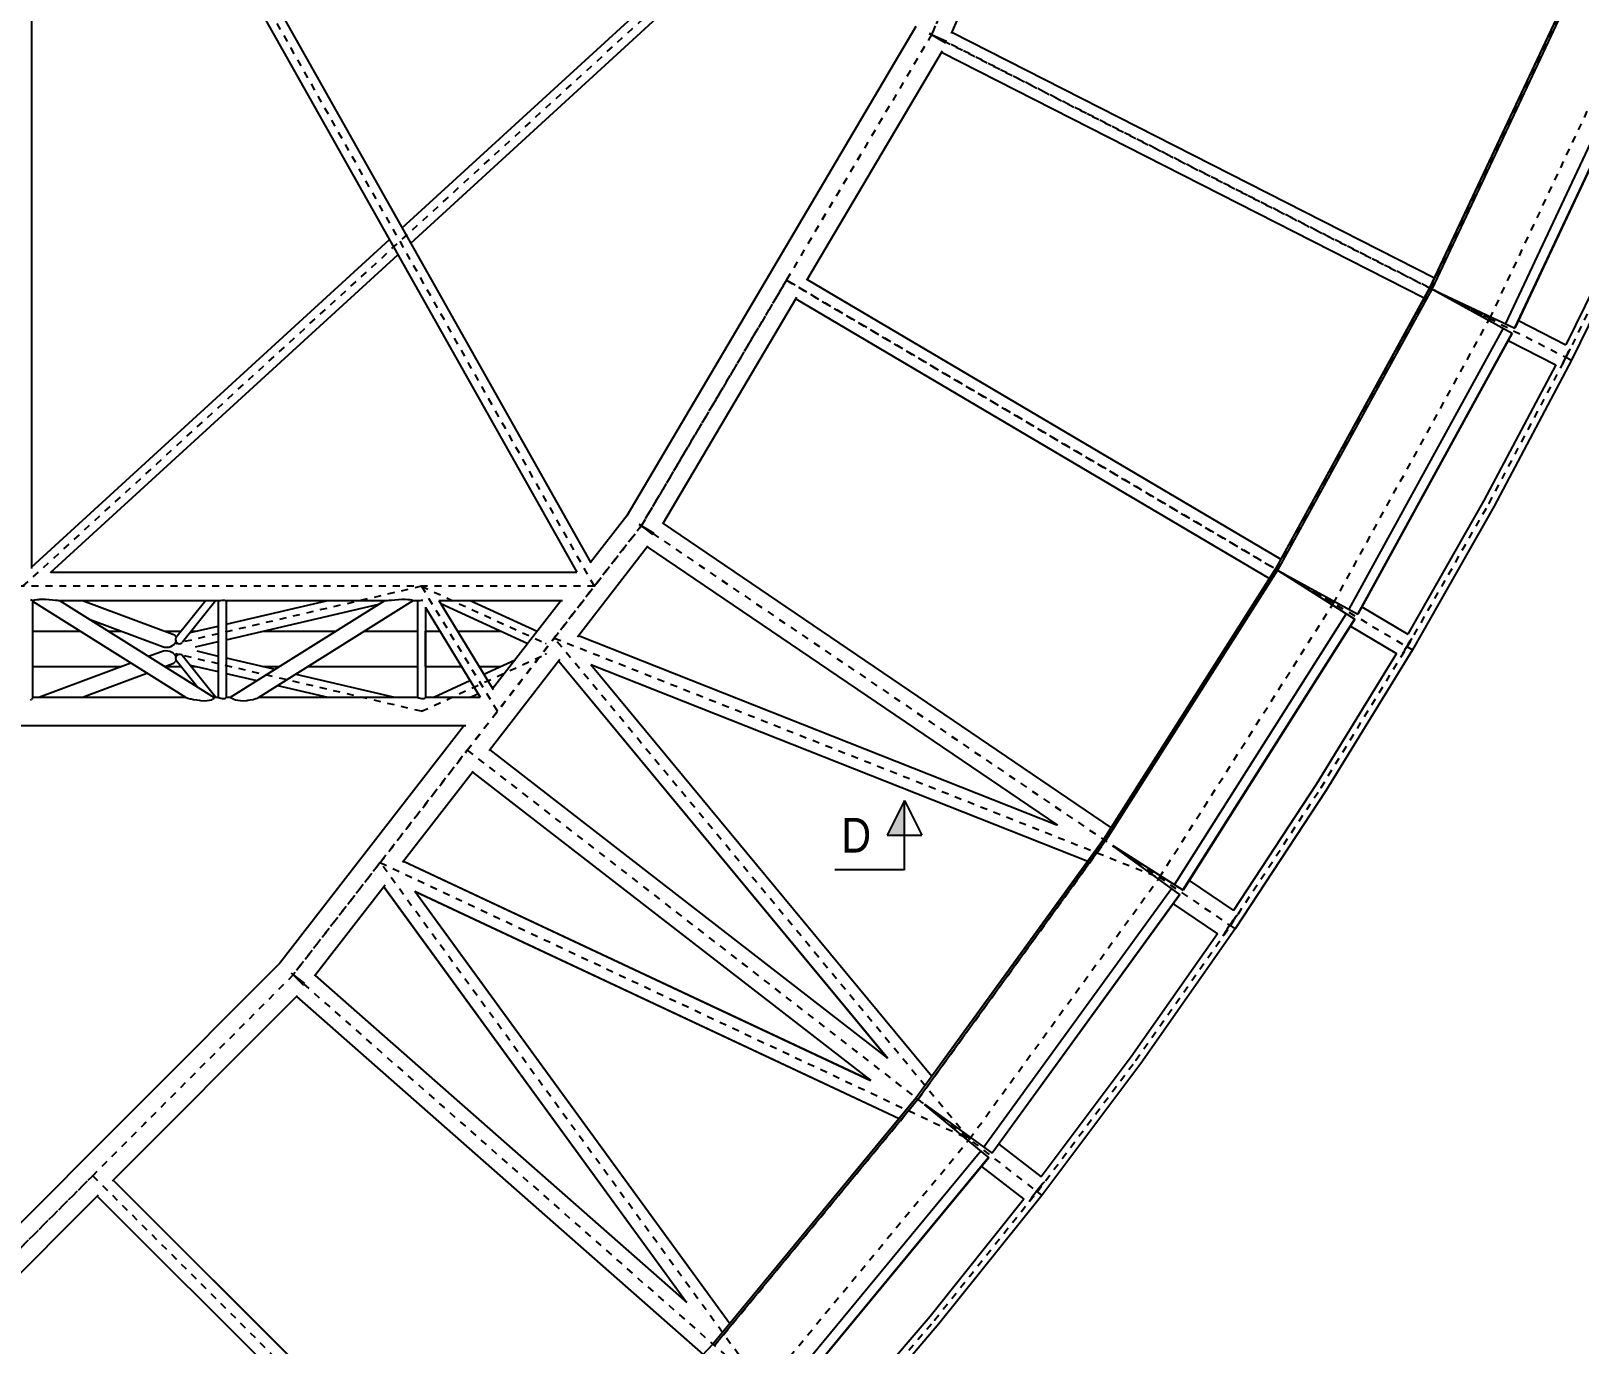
# Model space of a CAD drawing. Header units: millimetres. Extents: x 149919 to 150445, y 136651 to 136866.
# Drawn here: x 150410.96 to 150433.24, y 136682.97 to 136701.87 of the extents above; entities that cross this region are included whole.
import ezdxf

# ---------------------------------------------------------------- set-up
doc = ezdxf.new("R2010")
doc.units = ezdxf.units.MM
doc.header["$LTSCALE"] = 0.25
doc.linetypes.add('CENTER', pattern=[50.8, 31.75, -6.35, 6.35, -6.35])
doc.linetypes.add('XKITLINE00', pattern=[0])
doc.styles.add('ARIAL', font='arial.ttf')

# ---------------------------------------------------------------- blocks, each defined once
blk = doc.blocks.new('çatıı')
at = {"color": 8, "linetype": 'CENTER'}
for p, q in [((28538.4, 5903.8), (28210.8, 5144.6)), ((28538.4, 5903.8), (28210.8, 5144.6)), ((27725.5, 4350.3), (26903.1, 5810.3)), ((26903.1, 4350.3), (28498.3, 5810.3)), ((28374.6, 5524.2), (28210.8, 5144.6)), ((28930.7, 4778.2), (29128.3, 5198.9)), ((29014.3, 4735.7), (29214.4, 5161.8)), ((28210.8, 5144.6), (27793, 4437.5)), ((28210.8, 5144.6), (27793, 4437.5)), ((28210.8, 5144.6), (28001.9, 4791)), ((29014.3, 4735.7), (28210.8, 5144.6)), ((28210.8, 5144.6), (29124.3, 4679.7)), ((29124.3, 4679.7), (29229.5, 4894.7)), ((28001.9, 4791), (27793, 4437.5)), ((28789.2, 4325.9), (28001.9, 4791)), ((28001.9, 4791), (28895.5, 4263.1)), ((28708.5, 4373.6), (28930.7, 4778.2)), ((28789.2, 4325.9), (29014.3, 4735.7)), ((29013.2, 4469.6), (29124.3, 4679.7)), ((28895.5, 4263.1), (29013.2, 4469.6)), ((27793, 4437.5), (27292.1, 3790.9)), ((27793, 4437.5), (27292.1, 3790.9)), ((27667.8, 4275.8), (27793, 4437.5)), ((27793, 4437.5), (28538.8, 3931)), ((27793, 4437.5), (28641, 3861.7)), ((28461.3, 3983.7), (28708.5, 4373.6)), ((27725.5, 4350.3), (26261.4, 4350.3)), ((27476.6, 4350.3), (27123.8, 4267.8)), ((27476.6, 4350.3), (27655.8, 4267.8)), ((27476.6, 4350.3), (27586, 4170.3)), ((28538.8, 3931), (28789.2, 4325.9)), ((27542.6, 4114.2), (27667.8, 4275.8)), ((27667.8, 4275.8), (28538.8, 3931)), ((28265.3, 3554.2), (27667.8, 4275.8)), ((27667.8, 4275.8), (28538.8, 3931)), ((28265.3, 3554.2), (27667.8, 4275.8)), ((27667.8, 4275.8), (27667.8, 4275.8)), ((28771.4, 4060.4), (28895.5, 4263.1)), ((27476.6, 4170.3), (27123.8, 4252.8)), ((27476.6, 4170.3), (27655.8, 4252.8)), ((27417.3, 3952.5), (27542.6, 4114.2)), ((27542.6, 4114.2), (28265.3, 3554.2)), ((27542.6, 4114.2), (28362.9, 3478.5)), ((28641, 3861.7), (28771.4, 4060.4)), ((28191.2, 3611.6), (28461.3, 3983.7)), ((27417.3, 3952.5), (27292.1, 3790.9)), ((27417.3, 3952.5), (28265.3, 3554.2)), ((27968.7, 3195.2), (27417.3, 3952.5)), ((27417.3, 3952.5), (28265.3, 3554.2)), ((27968.7, 3195.2), (27417.3, 3952.5)), ((28265.3, 3554.2), (28538.8, 3931)), ((28505, 3667.9), (28641, 3861.7)), ((27292.1, 3790.9), (26714.9, 3212.6)), ((27292.1, 3790.9), (26714.9, 3212.6)), ((27292.1, 3790.9), (27003.5, 3501.7)), ((27292.1, 3790.9), (27968.7, 3195.2)), ((27292.1, 3790.9), (28061.4, 3113.6)), ((28362.9, 3478.5), (28505, 3667.9)), ((27898.4, 3257.1), (28191.2, 3611.6)), ((27968.7, 3195.2), (28265.3, 3554.2)), ((27003.5, 3501.7), (26714.9, 3212.6)), ((27003.5, 3501.7), (27650.6, 2855.9)), ((27003.5, 3501.7), (27738, 2768.6)), ((28215, 3293.7), (28362.9, 3478.5)), ((28061.4, 3113.6), (28215, 3293.7))]:
    blk.add_line(p, q, dxfattribs=at)
at = {"color": 8, "linetype": 'XKITLINE00'}
for p, q in [((26928.5, 5790), (27720.5, 4384)), ((27448.8, 4866.3), (28458.1, 5790)), ((26915.2, 5765.5), (26915.2, 4375.8)), ((26915.2, 5763.8), (27700.2, 4370.4)), ((27461.1, 4844.5), (28441.8, 5742.1)), ((28392.3, 5501), (28239.2, 5146.2)), ((29125.2, 5200.3), (28927.7, 4779.8)), ((29125.3, 5200.1), (28927.9, 4779.8)), ((29128.3, 5198.9), (28930.7, 4778.2)), ((28188.1, 5156.1), (27772, 4451.8)), ((28239.9, 5147.9), (28934.6, 4794.4)), ((28239.9, 5147.9), (28934.6, 4794.4)), ((29234.4, 5149.1), (29036.9, 4728.4)), ((28207.2, 5146.2), (28232.4, 5135.3)), ((28207.4, 5146.6), (28231, 5132.6)), ((28215.1, 5142.7), (28214.8, 5142.2)), ((28215.2, 5142.7), (28215, 5142.1)), ((29247.5, 5143), (29049.9, 4722.3)), ((29247.9, 5142.8), (29050.3, 4722.1)), ((28226.2, 5120.7), (28031, 4790.4)), ((28225.3, 5119.1), (28920, 4765.6)), ((28225.3, 5119.1), (28920, 4765.6)), ((29221.9, 4898.3), (29123.9, 4698)), ((29237.1, 4891.1), (29131.8, 4675.9)), ((26915.2, 4377.9), (27430.4, 4849.4)), ((26942.8, 4370.2), (27442.6, 4827.6)), ((28032, 4792), (28713.4, 4389.4)), ((28032, 4792), (28713.4, 4389.5)), ((28927.7, 4779.8), (28705.6, 4375.3)), ((28927.8, 4779.6), (28705.8, 4375.3)), ((28930.7, 4778.2), (28708.5, 4373.6)), ((28927.8, 4779.6), (29050.3, 4722.1)), ((28927.9, 4779.8), (29046.5, 4714.6)), ((28016.6, 4765.9), (27823.7, 4439.5)), ((28015.6, 4764.2), (28697, 4361.7)), ((28015.6, 4764.2), (28697, 4361.6)), ((29055.4, 4732.9), (29123.9, 4698)), ((29033.5, 4721.8), (28811.3, 4317.1)), ((29046.1, 4714.9), (28823.9, 4310.2)), ((29046.5, 4714.6), (28824.3, 4310)), ((29040.8, 4704.1), (29109.3, 4669.3)), ((29123.4, 4680.2), (29122, 4677.4)), ((29123.5, 4680.2), (29122.1, 4677.5)), ((29124.9, 4683), (29123.4, 4680.2)), ((29124.9, 4682.9), (29123.5, 4680.2)), ((29123.5, 4680.2), (29131.8, 4675.9)), ((29123.5, 4680.2), (29131.8, 4675.9)), ((29126.3, 4685.7), (29124.9, 4683)), ((29126.2, 4685.5), (29124.9, 4682.9)), ((29127.5, 4687.8), (29126.2, 4685.5)), ((29127.7, 4688.1), (29126.3, 4685.7)), ((29128.7, 4689.9), (29127.5, 4687.8)), ((29128.9, 4690.2), (29127.7, 4688.1)), ((29129.7, 4691.5), (29128.7, 4689.9)), ((29129.9, 4692), (29128.9, 4690.2)), ((29129.8, 4691.7), (29129.7, 4691.5)), ((29130.1, 4692.2), (29129.9, 4692)), ((29109.3, 4669.3), (29005.9, 4473.7)), ((29131.8, 4675.9), (29020.6, 4465.6)), ((29117.7, 4668), (29117.6, 4667.7)), ((29118.5, 4669.9), (29117.7, 4668)), ((29118, 4668.4), (29117.9, 4668.3)), ((29118.7, 4670.2), (29118, 4668.4)), ((29119.5, 4672.1), (29118.5, 4669.9)), ((29119.7, 4672.4), (29118.7, 4670.2)), ((29120.7, 4674.6), (29119.5, 4672.1)), ((29120.8, 4674.8), (29119.7, 4672.4)), ((29122, 4677.4), (29120.7, 4674.6)), ((29122.1, 4677.5), (29120.8, 4674.8)), ((29005.9, 4473.7), (28896.3, 4281.3)), ((29020.6, 4465.6), (28902.8, 4258.8)), ((27772, 4451.8), (27720.1, 4384.7)), ((27789.6, 4439.5), (27810.9, 4426.9)), ((27789.9, 4439.9), (27809.4, 4424.8)), ((27798, 4434.6), (27797.6, 4434)), ((27798.3, 4434.4), (27797.9, 4433.8)), ((27824.4, 4440.7), (28469.4, 4002.7)), ((27802.5, 4408.2), (27701, 4277.2)), ((27801.7, 4407.1), (28391.9, 4006.3)), ((26943.3, 4370.6), (27700.1, 4370.6)), ((28705.6, 4375.3), (28458.5, 3985.6)), ((28705.7, 4375.1), (28458.7, 3985.6)), ((28708.5, 4373.6), (28461.3, 3983.7)), ((28705.7, 4375.1), (28824.3, 4310)), ((28705.8, 4375.3), (28820.1, 4302.8)), ((26913.9, 4331.3), (26915.4, 4330.6)), ((26915.4, 4330.6), (26915.8, 4330.3)), ((26915.8, 4330.3), (26916.4, 4330.1)), ((26916.4, 4330), (26917.9, 4330.2)), ((26916.4, 4330.1), (26916.4, 4330)), ((26916.4, 4330), (26916.7, 4329)), ((26916.4, 4330), (26916.4, 4330)), ((26916.7, 4329), (26916.7, 4189.8)), ((26916.7, 4328.8), (27137.1, 4190.5)), ((26917.9, 4330.2), (26918.9, 4330.3)), ((26918.9, 4330.3), (26920.2, 4330.6)), ((26920.2, 4330.6), (26923.2, 4331.1)), ((26923.2, 4331.1), (26925.7, 4331.3)), ((26925.7, 4331.3), (26926.8, 4331.5)), ((26926.8, 4331.5), (26931, 4331.7)), ((26931, 4331.7), (26935.7, 4331.6)), ((26935.7, 4331.6), (26940.2, 4331.3)), ((26940.2, 4331.3), (26940.7, 4331.3)), ((26940.7, 4331.3), (26945.4, 4330.9)), ((26945.4, 4330.9), (26949.8, 4330.4)), ((26949.8, 4330.4), (26950.4, 4330.3)), ((26950.4, 4330.3), (26953, 4330.1)), ((26953, 4330.1), (26954.8, 4329.9)), ((26953.9, 4330), (27187.2, 4330)), ((26954.3, 4329.9), (26954.5, 4330)), ((26954.8, 4329.9), (26955.1, 4329.9)), ((26955.1, 4329.9), (26955.4, 4330)), ((26955.9, 4330), (27178.5, 4190.3)), ((26988.6, 4330), (27119, 4281.2)), ((27166.3, 4330), (27123.3, 4276.3)), ((27180.9, 4330), (27132.6, 4269.6)), ((27184.2, 4330), (27184.2, 4190.5)), ((27185.1, 4330), (27185.2, 4330)), ((27185.2, 4330), (27186.2, 4329.9)), ((27185.6, 4330), (27186.4, 4329.9)), ((27186.2, 4329.9), (27186.5, 4329.9)), ((27186.5, 4329.9), (27188.1, 4330)), ((27188.1, 4330), (27189.9, 4330.1)), ((27189.9, 4330.1), (27191.6, 4330.1)), ((27191.6, 4330.1), (27193.2, 4330.1)), ((27193.2, 4330.1), (27194.5, 4330)), ((27194.2, 4330), (27427.9, 4330)), ((27194.5, 4330), (27194.8, 4329.9)), ((27194.7, 4329.9), (27194.9, 4329.9)), ((27194.8, 4329.9), (27195.3, 4329.9)), ((27194.9, 4329.9), (27195, 4330)), ((27195.3, 4329.9), (27195.4, 4330)), ((27195.6, 4295.8), (27341.7, 4330)), ((27195.6, 4330), (27195.6, 4190.2)), ((27195.6, 4273.3), (27415.4, 4324.7)), ((27201.6, 4190.5), (27423.8, 4330)), ((27241.9, 4190.1), (27464.8, 4330)), ((27425.6, 4330), (27426.4, 4329.9)), ((27426.4, 4329.9), (27426.8, 4329.9)), ((27426.6, 4330), (27427.2, 4329.9)), ((27426.8, 4329.9), (27429.5, 4330.1)), ((27429.5, 4330.1), (27432.5, 4330.3)), ((27432.5, 4330.3), (27433.5, 4330.4)), ((27433.5, 4330.4), (27438.4, 4330.9)), ((27438.4, 4330.9), (27443.5, 4331.3)), ((27443.5, 4331.3), (27448.6, 4331.6)), ((27448.6, 4331.6), (27453.2, 4331.7)), ((27453.2, 4331.7), (27457, 4331.4)), ((27457, 4331.4), (27457.8, 4331.3)), ((27457.8, 4331.3), (27460.1, 4331.1)), ((27460.1, 4331.1), (27462.4, 4330.6)), ((27462.4, 4330.6), (27463.1, 4330.3)), ((27463.1, 4330.3), (27463.9, 4330.2)), ((27463.9, 4330.2), (27464.6, 4329.9)), ((27464.5, 4330), (27474, 4330)), ((27464.6, 4329.9), (27464.8, 4330)), ((27464.6, 4329.9), (27464.6, 4329.9)), ((27470.9, 4330), (27470.9, 4190.5)), ((27471.9, 4330), (27472, 4330)), ((27472, 4330), (27473, 4329.9)), ((27472.4, 4330), (27473.2, 4329.9)), ((27473, 4329.9), (27473.3, 4329.9)), ((27473.3, 4329.9), (27474.9, 4330)), ((27474.9, 4330), (27476.6, 4330.1)), ((27476.6, 4330.1), (27478.4, 4330.1)), ((27478.4, 4330.1), (27478.6, 4330.1)), ((27501.5, 4330), (27679.8, 4330)), ((27501.8, 4330), (27579.8, 4201.6)), ((27504.6, 4325.4), (27629.5, 4267.8)), ((27546.9, 4330), (27643.2, 4285.6)), ((27677.6, 4330), (27579.1, 4202.8)), ((26999.9, 4302.4), (27104, 4263.5)), ((27482.3, 4320.3), (27482.3, 4190.2)), ((27482.3, 4319.9), (27561, 4190.5)), ((28807.6, 4310.8), (28560.3, 3920.9)), ((28819.7, 4303.1), (28572.5, 3913.2)), ((28820.1, 4302.8), (28572.9, 3912.9)), ((28830.1, 4320.5), (28896.3, 4281.4)), ((26916.7, 4285.7), (26985.5, 4285.7)), ((27026.5, 4285.7), (27044.6, 4285.7)), ((27107.2, 4285.7), (27130.8, 4285.7)), ((27119, 4281.2), (27121, 4280.2)), ((27121, 4280.2), (27121.7, 4279.5)), ((27121.7, 4279.5), (27122.5, 4278.8)), ((27122.5, 4278.8), (27123.5, 4277.1)), ((27143.8, 4283.7), (27184.2, 4293.1)), ((27145.4, 4285.7), (27152.2, 4285.7)), ((27248.4, 4285.7), (27353.2, 4285.7)), ((27394.2, 4285.7), (27470.9, 4285.7)), ((27482.3, 4285.7), (27503.1, 4285.7)), ((27528.7, 4285.7), (27590.7, 4285.7)), ((27643.1, 4285.7), (27643.3, 4285.7)), ((27702.7, 4279.4), (28391, 4006.9)), ((27702.7, 4279.4), (28390.9, 4006.9)), ((28813.7, 4292.7), (28879.9, 4253.6)), ((27084, 4249.6), (27102.5, 4256.5)), ((27102.5, 4256.5), (27105.5, 4257.4)), ((27104, 4263.5), (27107, 4262.7)), ((27105.5, 4257.4), (27108.7, 4257.7)), ((27107, 4262.7), (27110.1, 4262.4)), ((27108.7, 4257.7), (27111.8, 4257.5)), ((27110.1, 4262.4), (27113.1, 4262.7)), ((27111.8, 4257.5), (27114.7, 4256.8)), ((27113.1, 4262.7), (27115.9, 4263.5)), ((27114.7, 4256.8), (27117.3, 4255.5)), ((27115.9, 4263.5), (27118.4, 4264.8)), ((27118.4, 4264.8), (27119.9, 4266)), ((27119.9, 4266), (27120.5, 4266.5)), ((27122.1, 4268.5), (27120.5, 4266.5)), ((27122.8, 4269.8), (27122.1, 4268.5)), ((27122.8, 4275.2), (27122.7, 4273.7)), ((27122.7, 4273.7), (27122.7, 4273.4)), ((27122.7, 4273.4), (27122.9, 4271.9)), ((27123, 4275.5), (27122.8, 4275.2)), ((27123.2, 4270.6), (27122.8, 4269.8)), ((27122.9, 4271.9), (27123.2, 4270.7)), ((27123.3, 4276.3), (27123, 4275.5)), ((27123.2, 4270.7), (27123.3, 4270.5)), ((27123.3, 4270.5), (27123.5, 4270.1)), ((27123.5, 4277.1), (27123.5, 4276.7)), ((27123.5, 4276.7), (27123.5, 4276.6)), ((27123.5, 4270.1), (27123.7, 4269.9)), ((27123.7, 4269.9), (27124.7, 4268.8)), ((27124.7, 4268.8), (27126.3, 4268)), ((27126.3, 4268), (27128, 4267.6)), ((27128, 4267.6), (27129.8, 4267.8)), ((27129.8, 4267.8), (27131.3, 4268.5)), ((27131.3, 4268.5), (27132.6, 4269.6)), ((27151.3, 4263), (27184.2, 4270.6)), ((27153.1, 4257.2), (27184.2, 4249.9)), ((28902.8, 4258.8), (28778.5, 4055.9)), ((28890.3, 4255.8), (28889.1, 4253.6)), ((28890.4, 4256), (28889.3, 4253.9)), ((28891.6, 4258.2), (28890.3, 4255.8)), ((28891.7, 4258.4), (28890.4, 4256)), ((28893.1, 4260.9), (28891.6, 4258.2)), ((28893.2, 4260.9), (28891.7, 4258.4)), ((28894.7, 4263.6), (28893.1, 4260.9)), ((28894.7, 4263.6), (28893.2, 4260.9)), ((28896.3, 4266.3), (28894.7, 4263.6)), ((28896.3, 4266.2), (28894.7, 4263.6)), ((28894.7, 4263.6), (28902.8, 4258.8)), ((28894.7, 4263.6), (28902.8, 4258.8)), ((28897.9, 4268.9), (28896.3, 4266.3)), ((28897.8, 4268.7), (28896.3, 4266.2)), ((28899.3, 4271), (28897.8, 4268.7)), ((28899.4, 4271.2), (28897.9, 4268.9)), ((28900.6, 4272.9), (28899.3, 4271)), ((28900.7, 4273.3), (28899.4, 4271.2)), ((28901.7, 4274.5), (28900.6, 4272.9)), ((28901.9, 4274.9), (28900.7, 4273.3)), ((28901.8, 4274.7), (28901.7, 4274.5)), ((28902.1, 4275.2), (28901.9, 4274.9)), ((26916.7, 4234.9), (27044.6, 4234.9)), ((26926.1, 4190.6), (27058.3, 4240)), ((27107.3, 4234.9), (27118.7, 4239.2)), ((27107.5, 4234.9), (27130.8, 4234.9)), ((27117.3, 4255.5), (27119.2, 4254.1)), ((27118.7, 4239.2), (27120.6, 4240.2)), ((27119.2, 4254.1), (27119.5, 4253.9)), ((27119.5, 4253.9), (27121.2, 4251.9)), ((27121.1, 4240.7), (27120.6, 4240.2)), ((27121.1, 4240.7), (27122, 4241.6)), ((27121.2, 4251.9), (27122.1, 4250.3)), ((27122.9, 4243.4), (27122, 4241.6)), ((27122.1, 4250.3), (27122.4, 4249.8)), ((27122.4, 4249.8), (27122.9, 4248.3)), ((27122.8, 4247.1), (27122.7, 4246.4)), ((27122.7, 4246.4), (27123, 4245)), ((27122.9, 4248.2), (27122.8, 4247.1)), ((27123, 4248.5), (27122.9, 4248.2)), ((27123.2, 4244.6), (27122.9, 4243.5)), ((27122.9, 4243.5), (27122.9, 4243.4)), ((27123.6, 4249.8), (27123, 4248.5)), ((27123, 4244.9), (27123.3, 4244.5)), ((27123.3, 4244.5), (27123.6, 4243.8)), ((27124, 4250.2), (27123.6, 4249.8)), ((27123.6, 4243.8), (27154.4, 4205.4)), ((27124.7, 4251.1), (27124, 4250.2)), ((27124.7, 4251.1), (27126.3, 4252)), ((27126.3, 4252), (27128, 4252.5)), ((27128, 4252.5), (27129.7, 4252.4)), ((27129.7, 4252.4), (27131.3, 4251.8)), ((27131.3, 4251.8), (27132.7, 4250.8)), ((27132.7, 4250.8), (27180.9, 4190.6)), ((27143.8, 4236.8), (27184.2, 4227.4)), ((27145.4, 4234.9), (27152.2, 4234.9)), ((27195.6, 4247.2), (27265.8, 4230.8)), ((27248.4, 4234.9), (27272.2, 4234.9)), ((27313.3, 4234.9), (27470.9, 4234.9)), ((27482.3, 4234.9), (27534, 4234.9)), ((27559.5, 4234.9), (27590.7, 4234.9)), ((27566.4, 4223.7), (27611.3, 4244.3)), ((27675.8, 4244.7), (27574.1, 4113.5)), ((27674.3, 4242.7), (28147.7, 3670.9)), ((27674.3, 4242.7), (28147.5, 3671.1)), ((27720.3, 4237.7), (28435.9, 3954.4)), ((27720.3, 4237.7), (28211.2, 3644.8)), ((27720.4, 4237.6), (28435.9, 3954.4)), ((27720.4, 4237.6), (28211.2, 3644.8)), ((28879.9, 4253.6), (28764.3, 4064.9)), ((28888.2, 4251.8), (28888.1, 4251.5)), ((28889.1, 4253.6), (28888.2, 4251.8)), ((28888.5, 4252.2), (28888.4, 4252)), ((28889.3, 4253.9), (28888.5, 4252.2)), ((26988.6, 4190.6), (27081.6, 4225.3)), ((27195.6, 4224.7), (27239.7, 4214.4)), ((27295.7, 4223.8), (27437.9, 4190.6)), ((27494.5, 4190.6), (27546.4, 4214.5)), ((26916.6, 4189.6), (26916.4, 4188.8)), ((26916.7, 4189.8), (26916.6, 4189.6)), ((26916.7, 4190.6), (27137, 4190.6)), ((27137.1, 4190.5), (27137.2, 4190.4)), ((27137.2, 4190.4), (27138, 4190)), ((27138, 4190), (27139.5, 4189.6)), ((27139.5, 4189.6), (27140.3, 4189.3)), ((27140.3, 4189.3), (27143.8, 4188.4)), ((27176.8, 4188.2), (27178, 4188.9)), ((27178, 4190.6), (27184.2, 4190.6)), ((27178.3, 4189.6), (27178, 4188.9)), ((27178.3, 4189.6), (27178.5, 4189.7)), ((27178.5, 4190.3), (27178.5, 4189.7)), ((27184.2, 4190.5), (27184.3, 4190.4)), ((27184.3, 4190.4), (27184.4, 4190.3)), ((27184.4, 4190.3), (27185.2, 4189.9)), ((27185.2, 4189.9), (27186.2, 4189.6)), ((27186.2, 4189.6), (27186.5, 4189.5)), ((27186.5, 4189.5), (27188.1, 4189)), ((27188.1, 4189), (27189.9, 4188.8)), ((27191.6, 4188.7), (27193.2, 4188.9)), ((27193.2, 4188.9), (27194.5, 4189.3)), ((27194.5, 4189.3), (27194.8, 4189.6)), ((27194.8, 4189.6), (27195.3, 4189.8)), ((27195.6, 4190.2), (27195.3, 4189.8)), ((27195.6, 4190.6), (27201.7, 4190.6)), ((27201.6, 4190.5), (27202.1, 4190.4)), ((27202.1, 4190.4), (27202, 4190.3)), ((27202, 4190.3), (27203, 4189.7)), ((27203, 4189.7), (27203.3, 4189.6)), ((27203.3, 4189.6), (27204.4, 4188.8)), ((27238.2, 4188.5), (27240.8, 4189.4)), ((27240.8, 4189.4), (27241.1, 4189.6)), ((27241.1, 4189.6), (27241.9, 4190.1)), ((27242.7, 4190.6), (27470.9, 4190.6)), ((27269.6, 4207.4), (27341.7, 4190.6)), ((27470.9, 4190.5), (27471.1, 4190.4)), ((27471.1, 4190.4), (27471.2, 4190.3)), ((27471.2, 4190.3), (27472, 4189.9)), ((27472, 4189.9), (27473, 4189.6)), ((27473, 4189.6), (27473.3, 4189.5)), ((27473.3, 4189.5), (27474.9, 4189)), ((27474.9, 4189), (27476.6, 4188.8)), ((27478.4, 4188.7), (27480, 4188.9)), ((27480, 4188.9), (27481.3, 4189.3)), ((27481.3, 4189.3), (27481.6, 4189.6)), ((27481.6, 4189.6), (27482.1, 4189.8)), ((27482.3, 4190.2), (27482.1, 4189.8)), ((27482.3, 4190.6), (27560.9, 4190.6)), ((27546.9, 4190.6), (27557.9, 4195.6)), ((27577.8, 4204.8), (27582.2, 4206.9)), ((26913.9, 4186.2), (26915.4, 4187.4)), ((26915.8, 4188.2), (26915.4, 4187.4)), ((26916.4, 4188.8), (26915.8, 4188.2)), ((27143.8, 4188.4), (27145.3, 4188.2)), ((27145.3, 4188.2), (27148.4, 4187.5)), ((27148.4, 4187.5), (27153.4, 4186.6)), ((27153.4, 4186.6), (27156.8, 4186.2)), ((27156.8, 4186.2), (27158.7, 4185.9)), ((27158.7, 4185.9), (27163.8, 4185.6)), ((27163.8, 4185.6), (27168.2, 4185.7)), ((27168.2, 4185.7), (27171.3, 4186.2)), ((27171.3, 4186.2), (27171.8, 4186.3)), ((27171.8, 4186.3), (27174.7, 4187)), ((27174.7, 4187), (27176.6, 4188)), ((27176.8, 4188.2), (27176.6, 4188)), ((27189.9, 4188.8), (27191.6, 4188.7)), ((27204.4, 4188.8), (27206.1, 4188.2)), ((27206.1, 4188.2), (27206.4, 4187.9)), ((27206.4, 4187.9), (27209, 4186.9)), ((27209, 4186.9), (27212.3, 4186.2)), ((27212.3, 4186.2), (27216.1, 4185.7)), ((27216.1, 4185.7), (27220.5, 4185.6)), ((27220.5, 4185.6), (27225.3, 4186)), ((27225.3, 4186), (27226.7, 4186.2)), ((27226.7, 4186.2), (27230.1, 4186.7)), ((27230.1, 4186.7), (27234.5, 4187.5)), ((27234.5, 4187.5), (27236.7, 4188.2)), ((27236.7, 4188.2), (27238.2, 4188.5)), ((27476.6, 4188.8), (27478.4, 4188.7)), ((26261.3, 4150), (27540.4, 4150)), ((27538.2, 4150), (27273, 3807.7)), ((27575.1, 4114.7), (28147.6, 3671)), ((27551.1, 4083.7), (27449.5, 3952.5)), ((27550.2, 4082.6), (28123.2, 3638.6)), ((28764.3, 4064.9), (28645.2, 3883.3)), ((28778.5, 4055.9), (28648, 3856.9)), ((28458.5, 3985.6), (28188.6, 3613.6)), ((28458.6, 3985.4), (28188.7, 3613.6)), ((28461.3, 3983.7), (28191.2, 3611.6)), ((28458.6, 3985.4), (28461.3, 3983.7)), ((28458.7, 3985.6), (28461.3, 3983.7)), ((28471.3, 3976.4), (28568.2, 3906.1)), ((28471.9, 3977), (28572.9, 3912.9)), ((27451, 3954.5), (28122.8, 3638.9)), ((27451, 3954.5), (28122.7, 3639)), ((28581.5, 3926.6), (28645.2, 3883.3)), ((27424.3, 3920.1), (27322.7, 3789)), ((27422.6, 3917.9), (27858.3, 3319.4)), ((27422.6, 3917.8), (27858.3, 3319.5)), ((27467.3, 3911.2), (28164, 3583.9)), ((27467.3, 3911.2), (27920.3, 3289)), ((27467.4, 3911.1), (28164, 3583.9)), ((27467.4, 3911.1), (27920.4, 3289)), ((28556.2, 3914.8), (28286.1, 3542.7)), ((28567.8, 3906.3), (28297.8, 3534.2)), ((28568.2, 3906.1), (28298.1, 3534)), ((28558.7, 3893), (28622.4, 3849.8)), ((28650.9, 3877.2), (28650.6, 3876.8)), ((28648, 3856.9), (28511.8, 3663)), ((28635.1, 3854.8), (28633.6, 3852.4)), ((28636.5, 3857.1), (28634.7, 3854.4)), ((28636.7, 3857.4), (28635.1, 3854.8)), ((28638.4, 3860), (28636.5, 3857.1)), ((28638.5, 3860.1), (28636.7, 3857.4)), ((28640.4, 3862.9), (28638.4, 3860)), ((28640.4, 3862.9), (28638.5, 3860.1)), ((28640, 3862.3), (28648, 3856.9)), ((28640, 3862.3), (28648, 3856.9)), ((28642.3, 3865.8), (28640.4, 3862.9)), ((28642.3, 3865.6), (28640.4, 3862.9)), ((28644.3, 3868.6), (28642.3, 3865.8)), ((28644.1, 3868.2), (28642.3, 3865.6)), ((28645.9, 3870.6), (28644.1, 3868.2)), ((28646.2, 3871.1), (28644.3, 3868.6)), ((28647.5, 3872.7), (28645.9, 3870.6)), ((28647.9, 3873.4), (28646.2, 3871.1)), ((28648.9, 3874.5), (28647.5, 3872.7)), ((28649.3, 3875.3), (28647.9, 3873.4)), ((28650, 3875.9), (28648.9, 3874.5)), ((28650.6, 3876.8), (28649.3, 3875.3)), ((28650.2, 3876.1), (28650, 3875.9)), ((28622.4, 3849.8), (28498.2, 3672.8)), ((28630.8, 3847.8), (28630.2, 3846.7)), ((28631.8, 3849.6), (28630.8, 3847.8)), ((28631.4, 3848.6), (28631, 3847.8)), ((28632.4, 3850.3), (28631.4, 3848.6)), ((28633.2, 3851.9), (28631.8, 3849.6)), ((28633.6, 3852.4), (28632.4, 3850.3)), ((28634.7, 3854.4), (28633.2, 3851.9)), ((27273, 3807.7), (26698.1, 3231.7)), ((27288.9, 3793.3), (27308.4, 3778.2)), ((27289.2, 3793.7), (27306.7, 3776.2)), ((27323.6, 3790.1), (27858.4, 3319.3)), ((27296.6, 3787.4), (27296.1, 3786.8)), ((27296.9, 3787.1), (27296.4, 3786.6)), ((27297.8, 3760.6), (27031.6, 3493.9)), ((27296.8, 3759.7), (27882, 3244.5)), ((28498.2, 3672.8), (28368.4, 3499.9)), ((28511.8, 3663), (28369.6, 3473.4)), ((28188.6, 3613.6), (27895.8, 3259.3)), ((28188.6, 3613.5), (27896, 3259.3)), ((28191.2, 3611.6), (27898.4, 3257.1)), ((28188.6, 3613.5), (28191.2, 3611.6)), ((28188.7, 3613.6), (28191.2, 3611.6)), ((28200, 3604.3), (28293.1, 3527.4)), ((28200.6, 3604.8), (28298.1, 3534)), ((28307.6, 3547), (28368.5, 3499.9)), ((28281.6, 3536.9), (27988.8, 3182.4)), ((28292.7, 3527.7), (27999.8, 3173.3)), ((28293.1, 3527.4), (28000.2, 3173)), ((28282.8, 3515), (28343.6, 3467.8)), ((27032.8, 3495.2), (27592.9, 2936.2)), ((27032.9, 3495.2), (27593, 2936.2)), ((28360.2, 3477), (28358.1, 3474.3)), ((28360.4, 3477.1), (28358.4, 3474.5)), ((28362.4, 3479.8), (28360.2, 3477)), ((28362.4, 3479.8), (28360.4, 3477.1)), ((28362, 3479.3), (28369.6, 3473.4)), ((28362, 3479.3), (28369.6, 3473.4)), ((28364.5, 3482.6), (28362.4, 3479.8)), ((28364.4, 3482.4), (28362.4, 3479.8)), ((28366.4, 3484.9), (28364.4, 3482.4)), ((28366.7, 3485.2), (28364.5, 3482.6)), ((28368.3, 3487.1), (28366.4, 3484.9)), ((28368.7, 3487.7), (28366.7, 3485.2)), ((28370.1, 3489.2), (28368.3, 3487.1)), ((28370.5, 3489.8), (28368.7, 3487.7)), ((28371.6, 3490.9), (28370.1, 3489.2)), ((28372.1, 3491.6), (28370.5, 3489.8)), ((28372.8, 3492.2), (28371.6, 3490.9)), ((28373.4, 3493.1), (28372.1, 3491.6)), ((28372.8, 3492.2), (28373, 3492.4)), ((28373.4, 3493.1), (28373.8, 3493.4)), ((27011.4, 3473.7), (26741.9, 3203.7)), ((27010.1, 3472.4), (27570.1, 2913.4)), ((28343.6, 3467.8), (28208.6, 3299)), ((28369.6, 3473.4), (28221.5, 3288.3)), ((28351.9, 3465.3), (28351.2, 3464.3)), ((28353, 3467.1), (28351.9, 3465.3)), ((28352.5, 3466.1), (28352, 3465.3)), ((28353.6, 3467.8), (28352.5, 3466.1)), ((28354.5, 3469.2), (28353, 3467.1)), ((28355, 3469.8), (28353.6, 3467.8)), ((28356.2, 3471.7), (28354.5, 3469.2)), ((28356.6, 3472.1), (28355, 3469.8)), ((28358.1, 3474.3), (28356.2, 3471.7)), ((28358.4, 3474.5), (28356.6, 3472.1)), ((28208.6, 3299), (28068.2, 3134.5)), ((28221.5, 3288.3), (28067.7, 3108)), ((27895.8, 3259.3), (27581.9, 2924.5))]:
    blk.add_line(p, q, dxfattribs=at)
blk.add_line((27482.3, 4234.9), (27482.3, 4285.7))
at = {"color": 30, "linetype": 'XKITLINE00'}
for p, q in [((28171.8, 4041.9), (28146.8, 3991.9)), ((28171.8, 4041.9), (28196.8, 3991.9)), ((28146.8, 3991.9), (28196.8, 3991.9))]:
    blk.add_line(p, q, dxfattribs=at)
at = {"color": 2, "linetype": 'XKITLINE00'}
for q in [(28171.8, 4041.9), (28071.8, 3941.9)]:
    blk.add_line((28171.8, 3941.9), q, dxfattribs=at)
at = {"color": 8, "linetype": 'XKITLINE00'}
for centre in [(28210.8, 5144.6), (28210.8, 5144.6), (28210.8, 5144.6), (28210.8, 5144.6), (28210.8, 5144.6), (28210.8, 5144.6), (28210.8, 5144.6), (28210.8, 5144.6), (28210.8, 5144.6), (28210.8, 5144.6), (28001.9, 4791), (28001.9, 4791), (28001.9, 4791), (28001.9, 4791), (28001.9, 4791), (28930.7, 4778.2), (28930.7, 4778.2), (29014.3, 4735.7), (29014.3, 4735.7), (29014.3, 4735.7), (29124.3, 4679.7), (29124.3, 4679.7), (29124.3, 4679.7), (29013.2, 4469.6), (29013.2, 4469.6), (27793, 4437.5), (27793, 4437.5), (27793, 4437.5), (27793, 4437.5), (27793, 4437.5), (27793, 4437.5), (27793, 4437.5), (27793, 4437.5), (27793, 4437.5), (27793, 4437.5), (28708.5, 4373.6), (28708.5, 4373.6), (27476.6, 4350.3), (27476.6, 4350.3), (27476.6, 4350.3), (27725.5, 4350.3), (27725.5, 4350.3), (28789.2, 4325.9), (28789.2, 4325.9), (28789.2, 4325.9), (27123.8, 4267.8), (27655.8, 4267.8), (27667.8, 4275.8), (27667.8, 4275.8), (27667.8, 4275.8), (27667.8, 4275.8), (27667.8, 4275.8), (27667.8, 4275.8), (27667.8, 4275.8), (28895.5, 4263.1), (28895.5, 4263.1), (28895.5, 4263.1), (27123.8, 4252.8), (27655.8, 4252.8), (27476.6, 4170.3), (27476.6, 4170.3), (27586, 4170.3), (27542.6, 4114.2), (27542.6, 4114.2), (27542.6, 4114.2), (27542.6, 4114.2), (27542.6, 4114.2), (28771.4, 4060.4), (28771.4, 4060.4), (28461.3, 3983.7), (28461.3, 3983.7), (27417.3, 3952.5), (27417.3, 3952.5), (27417.3, 3952.5), (27417.3, 3952.5), (27417.3, 3952.5), (27417.3, 3952.5), (27417.3, 3952.5), (28538.8, 3931), (28538.8, 3931), (28538.8, 3931), (28538.8, 3931), (28538.8, 3931), (28641, 3861.7), (28641, 3861.7), (28641, 3861.7), (27292.1, 3790.9), (27292.1, 3790.9), (27292.1, 3790.9), (27292.1, 3790.9), (27292.1, 3790.9), (27292.1, 3790.9), (27292.1, 3790.9), (27292.1, 3790.9), (27292.1, 3790.9), (27292.1, 3790.9), (28505, 3667.9), (28505, 3667.9), (28191.2, 3611.6), (28191.2, 3611.6), (28265.3, 3554.2), (28265.3, 3554.2), (28265.3, 3554.2), (28265.3, 3554.2), (28265.3, 3554.2), (28265.3, 3554.2), (28265.3, 3554.2), (27003.5, 3501.7), (27003.5, 3501.7), (27003.5, 3501.7), (27003.5, 3501.7), (27003.5, 3501.7), (28362.9, 3478.5), (28362.9, 3478.5), (28362.9, 3478.5), (28215, 3293.7), (28215, 3293.7)]:
    blk.add_circle(centre, 0.05, dxfattribs=at)
at = {"color": 30, "linetype": 'Continuous'}
blk.add_solid([(28146.8, 3991.9), (28171.8, 4041.9), (28146.8, 3991.9), (28171.8, 3991.9)], dxfattribs=at)
at = {"color": 116, "true_color": 0x136734, "style": 'ARIAL', "width": 0.85}
blk.add_text('D', height=50, dxfattribs=at).set_placement((28080.9, 3966.9))

msp = doc.modelspace()

# ---------------------------------------------------------------- block references
at = {"xscale": 0.009999943142843078, "yscale": 0.009999943142843078, "zscale": 0.009999943142843078}
msp.add_blockref('çatıı', (150141.814, 136650.373), dxfattribs=at)

doc.saveas('drawing.dxf')
